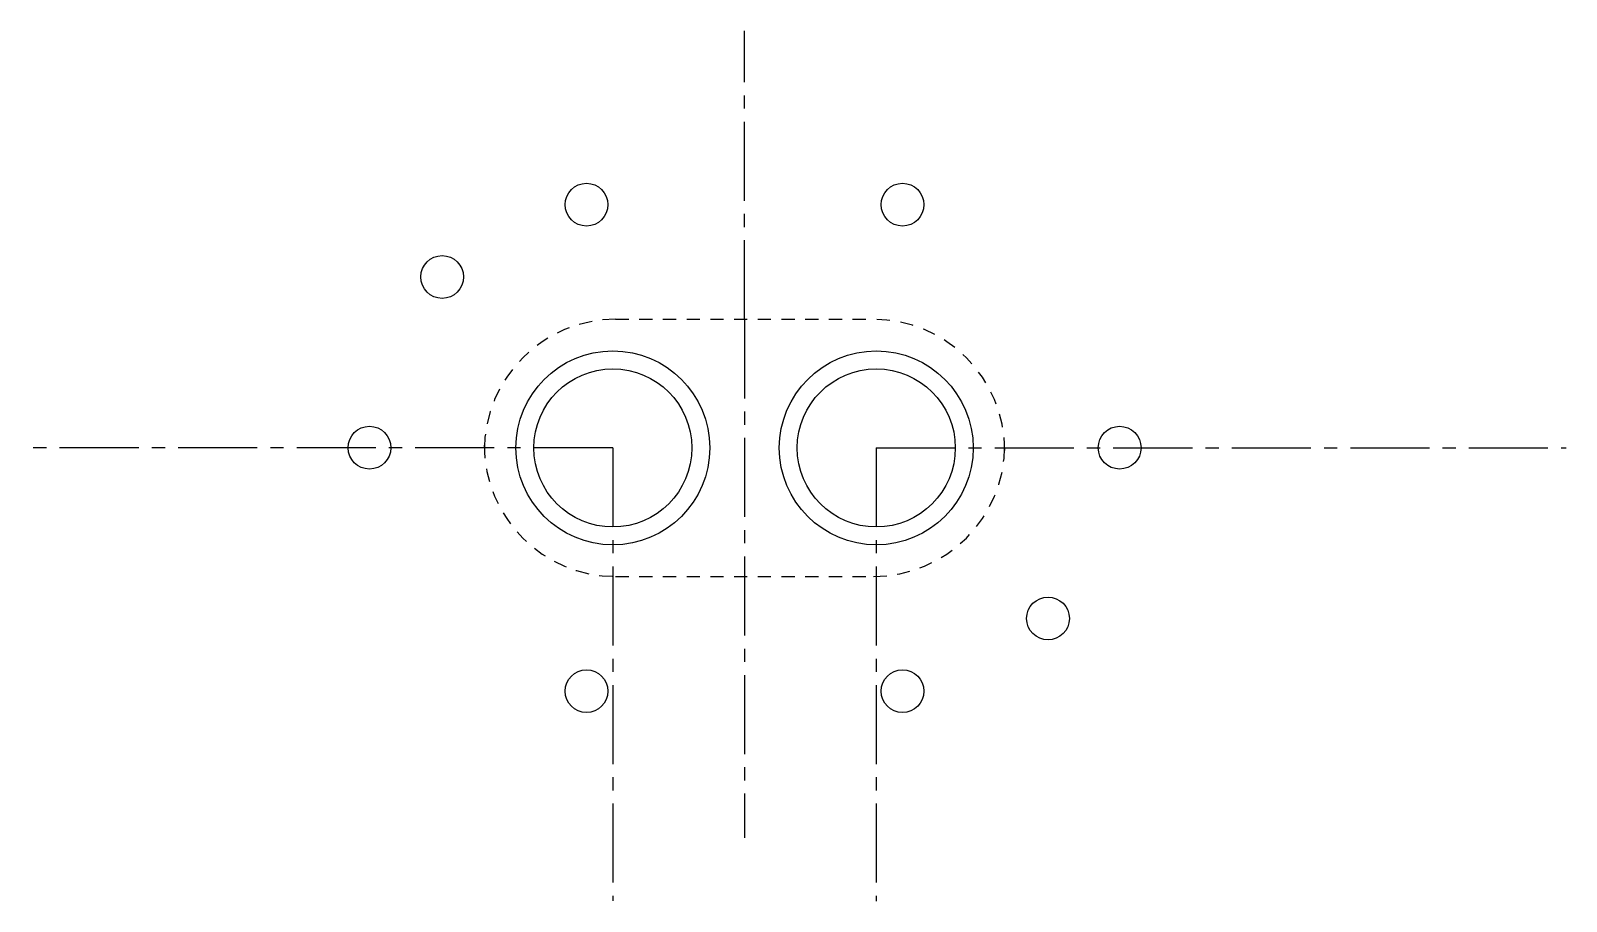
# Model space of a CAD drawing. Header units: inches. Extents: x 14.5 to 29, y 5.7 to 14.
import ezdxf

# ---------------------------------------------------------------- set-up
doc = ezdxf.new("R2010")
doc.units = ezdxf.units.IN
doc.header["$MEASUREMENT"] = 0
doc.linetypes.add('CENTER2', pattern=[1.125, 0.75, -0.125, 0.125, -0.125])
doc.linetypes.add('HIDDEN2', pattern=[0.1875, 0.125, -0.0625])
for name, color, linetype in [('CL', 1, 'CENTER2'), ('Hidden', 4, 'HIDDEN2'), ('Main', 7, 'Continuous')]:
    doc.layers.add(name, color=color, linetype=linetype)

msp = doc.modelspace()

# ---------------------------------------------------------------- linework, layer by layer
at = {"layer": 'CL'}
for p, q in [((21.25, 11.22), (21.25, 13.958)), ((21.25, 11.22), (21.25, 6.301)), ((20, 10), (14.475, 10)), ((20, 10), (20, 5.704)), ((22.5, 10), (22.5, 5.698)), ((22.5, 10), (29.049, 10))]:
    msp.add_line(p, q, dxfattribs=at)
at = {"layer": 'Hidden'}
for p, q in [((20.026, 11.22), (22.474, 11.22)), ((20.026, 8.78), (22.474, 8.78))]:
    msp.add_line(p, q, dxfattribs=at)
for centre, start, end in [((20.026, 9.974), 90, 180), ((22.474, 9.974), 0, 90), ((20.026, 10.026), 180, 270), ((22.474, 10.026), 270, 0)]:
    msp.add_arc(centre, 1.246, start, end, dxfattribs=at)
at = {"layer": 'Main'}
for centre, radius in [((19.75, 12.308), 0.203), ((22.75, 12.308), 0.203), ((18.38, 11.622), 0.203), ((20, 10), 0.92), ((22.5, 10), 0.92), ((20, 10), 0.75), ((22.5, 10), 0.75), ((17.69, 10.002), 0.203), ((24.81, 10.002), 0.203), ((24.13, 8.382), 0.203), ((19.75, 7.692), 0.203), ((22.75, 7.692), 0.203)]:
    msp.add_circle(centre, radius, dxfattribs=at)

doc.saveas('drawing.dxf')
